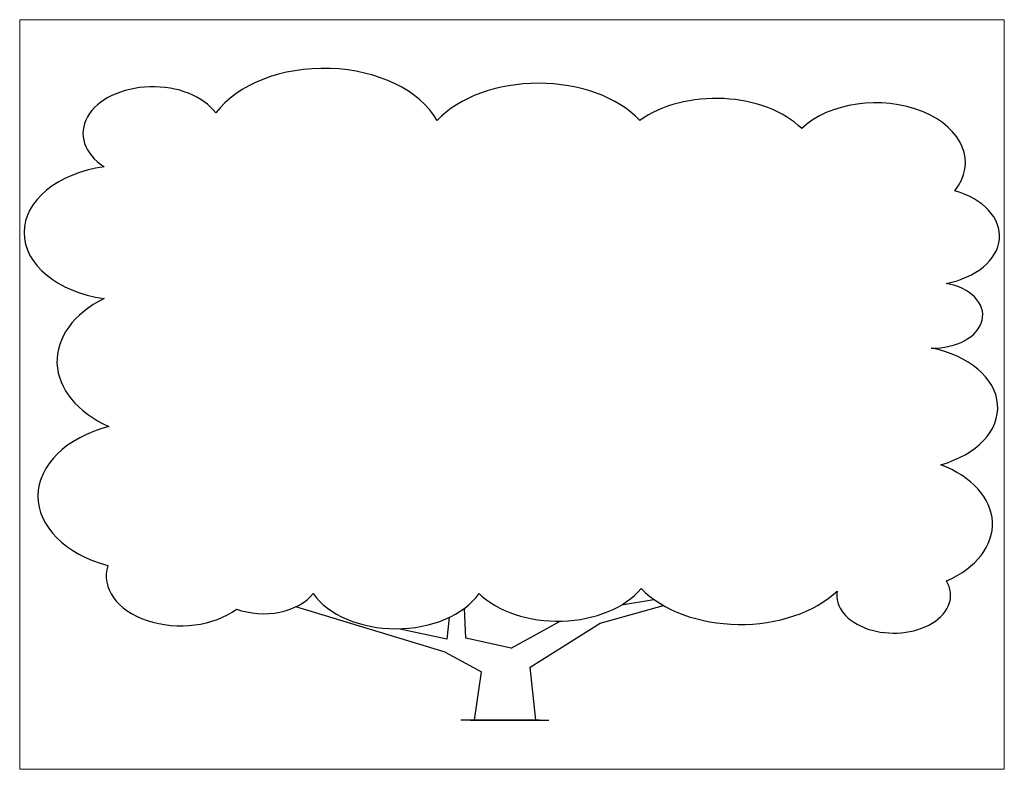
# Paper-space layout 'Layout1' of a CAD drawing. Header units: millimetres. Extents: x 1.05 to 9.45, y 0.8 to 7.2.
# The model-space entities are those that its viewports show. They can reach past a viewport. Long polylines and large blocks are cut down to what shows.
import ezdxf

# ---------------------------------------------------------------- set-up
doc = ezdxf.new("R2010")
doc.units = ezdxf.units.MM
doc.header["$MEASUREMENT"] = 0

# ---------------------------------------------------------------- blocks, each defined once
blk = doc.blocks.new('M_SITE2D_ELEV_SHRUBS_Shrub 3')
at = {"color": 0, "linetype": 'ByBlock'}
for p, q in [((171.8925, 177.206), (221.601, 185.651)), ((-99.1905, 104.593), (-328.305, 174.252)), ((-67.3305, 125.851), (-69.2865, 172.036)), ((138.8205, 148.898), (236.6355, 176.068)), ((-93.078, 157.771), (-96.537, 124.264)), ((2.145, 110.867), (77.628, 152.175)), ((-96.537, 124.264), (-170.613, 140.465)), ((31.749, 81.46), (138.8205, 148.898)), ((2.145, 110.867), (-67.3305, 125.851)), ((-99.1905, 104.593), (-43.0845, 74.326)), ((40.0635, 0), (31.749, 81.46)), ((-53.775, 0), (-43.0845, 74.326)), ((45.6795, 0), (-74.8095, 0)), ((-60.2445, 0), (60.2445, 0))]:
    blk.add_line(p, q, dxfattribs=at)
for centre, major_axis, start_param, end_param in [((-285.2595, 878.297), (-185.838, 0), 3.504467863, 5.820393314), ((-548.1435, 902.246), (-107.4405, 0), 3.594804255, 7.081644642), ((44.3235, 856.158), (-184.725, 0), 3.708321866, 5.716456095), ((316.8885, 849.386), (-159.9285, 0), 3.742777894, 5.530460824), ((562.1955, 857.203), (138.069, 0), -0.490794789, 2.534780733), ((-590.8455, 749.644), (-155.3355, 0), -1.361524839, 1.361524839), ((639.204, 744.262), (113.532, 0), -1.28854353, 1.165518483), ((650.9535, 622.708), (75.9375, 0), 4.671489633, 7.589212394), ((-514.212, 551.663), (-181.362, 0), -0.926697681, 0.975707469), ((-514.212, 551.663), (-181.362, 0), -0.926697681, 0.975707469), ((606.8205, 480.675), (143.1795, 0), -1.172750621, 1.280174066), ((-551.973, 344.37), (172.992, 0), 1.949184005, 4.325008685), ((584.643, 301.523), (-157.2645, 0), 2.153566092, 4.195792221), ((-505.4325, 221.356), (-114.5085, 0), -0.214262885, 2.418927051), ((590.13, 192.104), (87.4545, 0), 3.031226776, 6.667920033), ((73.872, 249.868), (146.5875, 0), 3.741944587, 5.775870715), ((354.561, 268.332), (181.824, 0), 3.716792438, 5.669495131), ((-377.928, 220.494), (-85.2855, 0), 1.0610063, 2.669932049), ((-174.519, 234.09), (140.4915, 0), 3.576120802, 5.848657158)]:
    blk.add_ellipse(centre, major_axis=major_axis, ratio=0.666666667, start_param=start_param, end_param=end_param, dxfattribs=at)

msp = doc.modelspace()

# ---------------------------------------------------------------- block references
msp.add_blockref('M_SITE2D_ELEV_SHRUBS_Shrub 3', (0, 0))

psp = doc.layouts.get("Layout1")

# ---------------------------------------------------------------- viewports
at = {"layer": '0'}
psp.add_viewport(center=(5.25, 4), size=(8.4, 6.4), view_center_point=(3.6032, 500.7084), view_height=1152.676327, dxfattribs=at)

doc.saveas('drawing.dxf')
